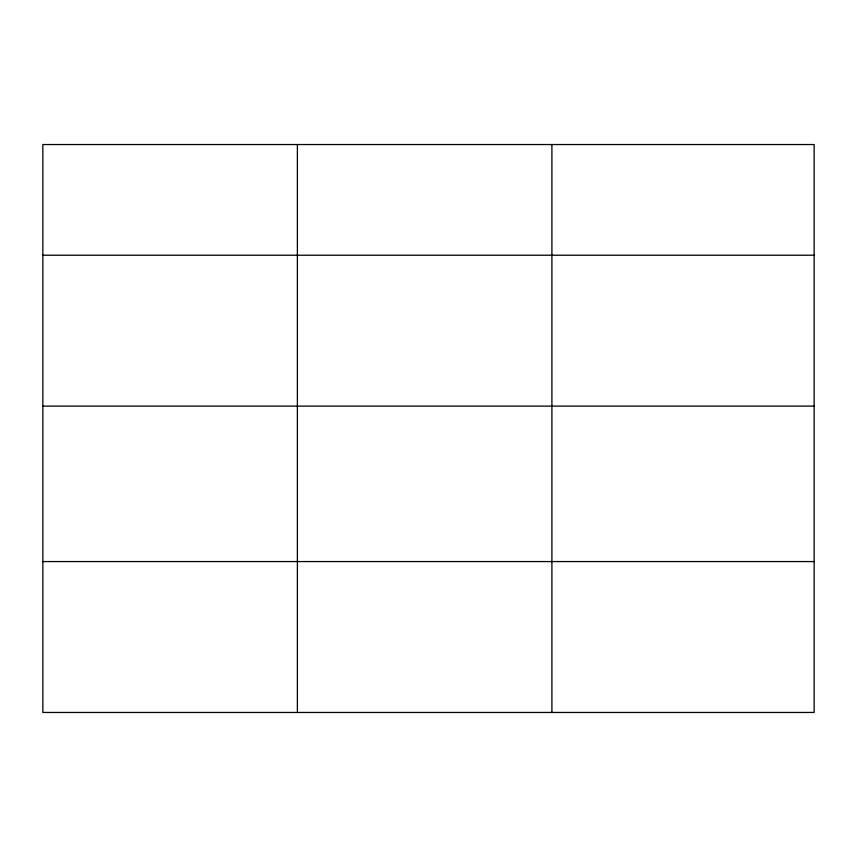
<?xml version="1.0" encoding="UTF-8"?>
<svg xmlns="http://www.w3.org/2000/svg" width="857" height="857" viewBox="0 0 857 857"><rect width="100%" height="100%" fill="white"/><g stroke="black" fill="none" stroke-linecap="round" stroke-linejoin="round"><path stroke-width="1.29" d="M814.15 406.111L814.15 144.544L42.85 144.544L42.85 712.456L814.15 712.456L814.15 406.111L42.85 406.111M42.85 255.225L814.15 255.225M42.85 561.571L814.15 561.571M551.908 144.544L551.908 712.456M297.379 144.544L297.379 712.456"/></g></svg>
